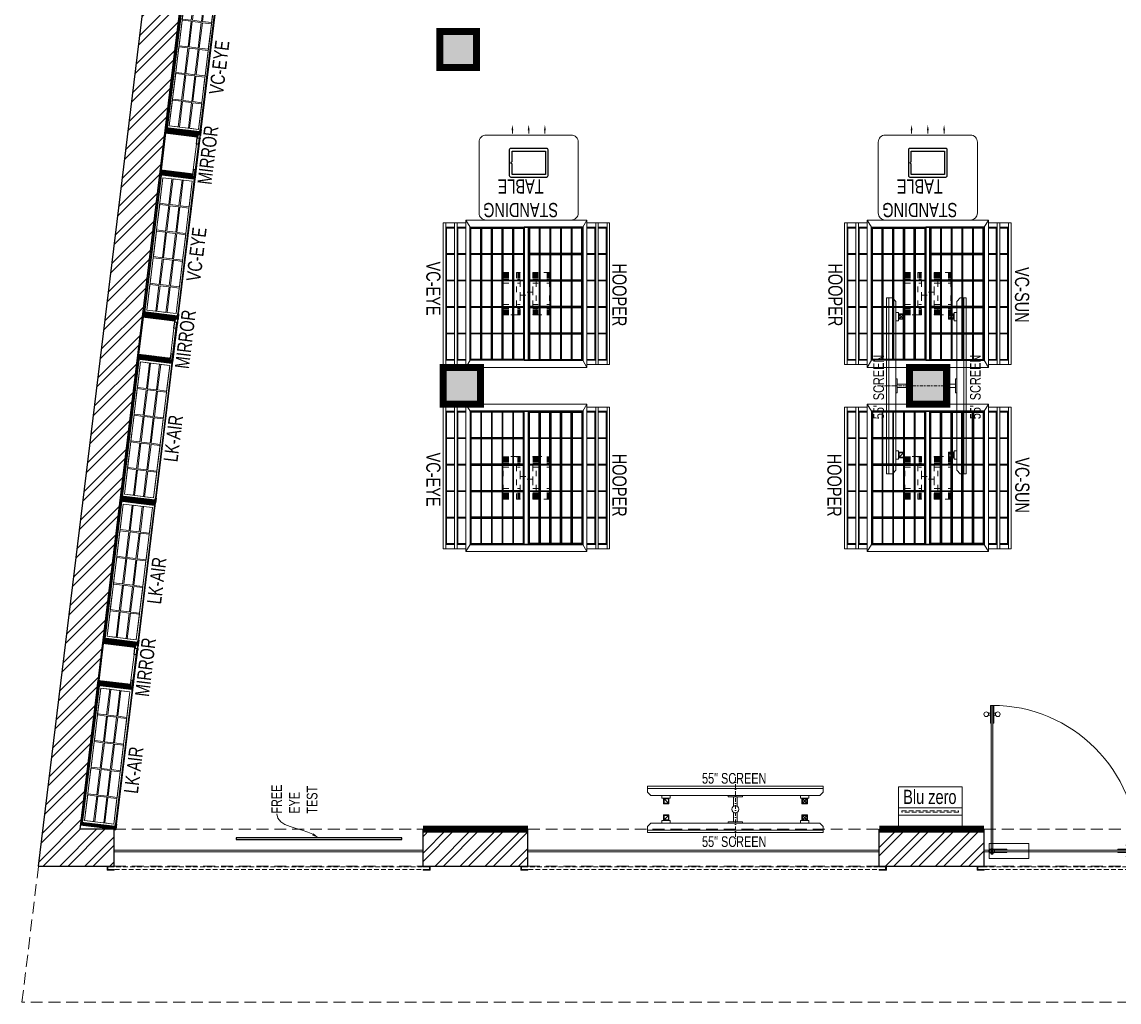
# Model space of a CAD drawing. Header units: feet. Extents: x 3393246 to 3407599, y -4897297 to -4884924.
# Drawn here: x 3393246 to 3400989, y -4897297 to -4890379 of the extents above; entities that cross this region are included whole.
import ezdxf
from ezdxf import colors
from ezdxf.entities.mleader import LeaderData, LeaderLine
from ezdxf.math import Vec2, Vec3

# ---------------------------------------------------------------- set-up
doc = ezdxf.new("R2010")
doc.units = ezdxf.units.FT
doc.header["$LTSCALE"] = 33
doc.header["$MEASUREMENT"] = 0
for name, pattern in [('ACAD_ISO03W100', [30, 12, -18]), ('D10_DASHED', [0.75, 0.5, -0.25]), ('DASHDOT2', [0.5, 0.25, -0.125, 0, -0.125]), ('HIDDEN', [9.525, 6.35, -3.175]), ('HIDDENX2', [0.75, 0.5, -0.25])]:
    doc.linetypes.add(name, pattern=pattern)
for name, color, linetype, lineweight in [('A-COL', 243, 'Continuous', 9), ('A-Glazing', 4, 'Continuous', 20), ('A-shutter', 8, 'Continuous', 18), ('beam', 90, 'Continuous', 9), ('column hatch', 5, 'Continuous', 0), ('Glazing', 141, 'Continuous', 15), ('LENS-DIM', 252, 'Continuous', 5), ('LENS-FURNITURE', 13, 'Continuous', 9), ('LENS-TEXT', 31, 'Continuous', 5), ('LENS_TEXT', 31, 'Continuous', 5), ('LK-EQPMT', 3, 'Continuous', 18), ('LK-FF&E FLOOR', 1, 'Continuous', 9), ('LK-FF&E WALL', 1, 'Continuous', 9), ('LK-IT', 3, 'Continuous', 18), ('LK-MIRROR', 133, 'Continuous', 13), ('LN-ELEVATION-1', 81, 'Continuous', 25), ('LN-ELEVATION-2', 103, 'Continuous', 20), ('LN-ELEVATION-3', 125, 'Continuous', 18), ('LN-ELEVATION-4', 145, 'Continuous', 13), ('LN-ELEVATION-5', 167, 'Continuous', 5), ('LN-HATCH', 251, 'Continuous', 0), ('PLANO-TXT', 252, 'Continuous', 5), ('rolling shutter', 1, 'Continuous', 5)]:
    doc.layers.add(name, color=color, linetype=linetype, lineweight=lineweight)
doc.layers.add('A-WALL', color=1, linetype='Continuous')
doc.styles.add('LK TXT', font='GILC____.TTF', dxfattribs={"height": 100})
doc.styles.get("Standard").update_dxf_attribs({"font": 'GILC____.TTF'})
pattern_1 = [(45, (7858558.917, 3503823.203), (-4.4901280605, 4.4901280605), [])]

# ---------------------------------------------------------------- blocks, each defined once
blk = doc.blocks.new('BLUE ZERO')
at = {"layer": 'LENS-FURNITURE', "ltscale": 0.5}
for points in [[(86206.7, 120883.4), (86206.7, 120433.4), (85906.7, 120433.4), (85906.7, 120883.4)], [(86106.7, 120883.4), (86106.7, 120433.4), (86056.7, 120433.4), (86056.7, 120883.4)]]:
    blk.add_lwpolyline(points, close=True, dxfattribs=at)
at = {"layer": 'LENS-FURNITURE', "linetype": 'D10_DASHED', "ltscale": 2}
blk.add_lwpolyline([(86085.7, 120858.4), (86085.7, 120458.4), (86077.7, 120458.4), (86077.7, 120858.4)], close=True, dxfattribs=at)
blk = doc.blocks.new('VC HD 1010')
at = {"layer": 'LN-HATCH', "ltscale": 0.5}
h = blk.add_hatch(dxfattribs=at)
h.set_pattern_fill('ANSI31', color=256, scale=2)
h.set_pattern_definition([(45, (3761554.586, 1795022.936), (-4.490128061, 4.490128061), [])])
h.paths.add_polyline_path([(-505.2, 24), (-505.2, -166), (-499.2, -166), (-499.2, -176), (-505.2, -176), (-505.2, -220), (-487.2, -220), (-487.2, 24)])
h = blk.add_hatch(dxfattribs=at)
h.set_pattern_fill('ANSI31', color=256, scale=2)
h.set_pattern_definition(pattern_1)
h.paths.add_polyline_path([(504.8, 24), (504.8, -166), (498.8, -166), (498.8, -176), (504.8, -176), (504.8, -220), (486.8, -220), (486.8, 24)])
h = blk.add_hatch(dxfattribs=at)
h.set_pattern_fill('ANSI31', color=256, scale=2)
h.set_pattern_definition([(45, (7858741.917, 3503823.203), (-4.4901280605, 4.4901280605), [])])
h.paths.add_polyline_path([(-470.2, -220), (-470.2, -226), (-505.2, -226), (-505.2, -220)])
h = blk.add_hatch(dxfattribs=at)
h.set_pattern_fill('ANSI31', color=256, scale=2)
h.set_pattern_definition(pattern_1)
h.paths.add_polyline_path([(476.8, -220), (476.8, -226), (511.8, -226), (511.8, -220)])
at = {"layer": 'LN-ELEVATION-1', "ltscale": 0.5}
for points in [[(-505.2, 24), (-505.2, -166), (-499.2, -166), (-499.2, -176), (-505.2, -176), (-505.2, -220), (-487.2, -220), (-487.2, 24)], [(486.8, 12), (-487.2, 12), (-487.2, 18), (486.8, 18)], [(504.8, 24), (504.8, -166), (498.8, -166), (498.8, -176), (504.8, -176), (504.8, -220), (486.8, -220), (486.8, 24)], [(-470.2, -220), (-470.2, -226), (-505.2, -226), (-505.2, -220)], [(469.8, -220), (469.8, -226), (504.8, -226), (504.8, -220)]]:
    blk.add_lwpolyline(points, close=True, dxfattribs=at)
at = {"layer": 'LN-ELEVATION-2', "ltscale": 0.5}
blk.add_lwpolyline([(470.2, 0), (-470.2, 0), (-470.2, -208), (470.2, -208)], close=True, dxfattribs=at)
at = {"layer": 'LN-ELEVATION-3', "ltscale": 0.5}
for p, q in [((-487.2, 24), (486.8, 24)), ((-470.2, -220), (469.8, -220)), ((469.8, -226), (-470.2, -226))]:
    blk.add_line(p, q, dxfattribs=at)
for points in [[(-470.2, 0), (-288.5, 0), (-288.5, -64), (-470.2, -64)], [(-280.5, 0), (-98.8, 0), (-98.8, -64), (-280.5, -64)], [(-90.8, 0), (90.8, 0), (90.8, -64), (-90.8, -64)], [(98.8, 0), (280.5, 0), (280.5, -64), (98.8, -64)], [(288.5, 0), (470.2, 0), (470.2, -64), (288.5, -64)], [(-470.2, -136), (-288.5, -136), (-288.5, -72), (-470.2, -72)], [(-280.5, -72), (-98.8, -72), (-98.8, -136), (-280.5, -136)], [(-90.8, -72), (90.8, -72), (90.8, -136), (-90.8, -136)], [(98.8, -72), (280.5, -72), (280.5, -136), (98.8, -136)], [(288.5, -72), (470.2, -72), (470.2, -136), (288.5, -136)], [(-470.2, -144), (-288.5, -144), (-288.5, -208), (-470.2, -208)], [(-280.5, -144), (-98.8, -144), (-98.8, -208), (-280.5, -208)], [(-90.8, -144), (90.8, -144), (90.8, -208), (-90.8, -208)], [(98.8, -144), (280.5, -144), (280.5, -208), (98.8, -208)], [(288.5, -144), (470.2, -144), (470.2, -208), (288.5, -208)]]:
    blk.add_lwpolyline(points, close=True, dxfattribs=at)
blk = doc.blocks.new('*U46')
at = {"layer": 'A-shutter', "color": 5, "ltscale": 10}
for points in [[(41038450.5, -1561539.2), (41038450.5, -1561544.2), (41038405.5, -1561544.2), (41038405.5, -1561564.2), (41038450.5, -1561564.2), (41038450.5, -1561569.2), (41038400.5, -1561569.2), (41038400.5, -1561539.2)], [(41040630.5, -1561539.2), (41040630.5, -1561544.2), (41040675.5, -1561544.2), (41040675.5, -1561564.2), (41040630.5, -1561564.2), (41040630.5, -1561569.2), (41040680.5, -1561569.2), (41040680.5, -1561539.2)]]:
    blk.add_lwpolyline(points, close=True, dxfattribs=at)
at = {"layer": 'A-shutter', "color": 5, "linetype": 'HIDDENX2', "ltscale": 2}
blk.add_lwpolyline([(41038405.5, -1561544.2), (41038405.5, -1561564.2), (41040675.5, -1561564.2), (41040675.5, -1561544.2)], close=True, dxfattribs=at)
blk = doc.blocks.new('*U47')
at = {"layer": 'A-shutter', "color": 5, "ltscale": 10}
for points in [[(41038450.5, -1561539.2), (41038450.5, -1561544.2), (41038405.5, -1561544.2), (41038405.5, -1561564.2), (41038450.5, -1561564.2), (41038450.5, -1561569.2), (41038400.5, -1561569.2), (41038400.5, -1561539.2)], [(41040930.5, -1561539.2), (41040930.5, -1561544.2), (41040975.5, -1561544.2), (41040975.5, -1561564.2), (41040930.5, -1561564.2), (41040930.5, -1561569.2), (41040980.5, -1561569.2), (41040980.5, -1561539.2)]]:
    blk.add_lwpolyline(points, close=True, dxfattribs=at)
at = {"layer": 'A-shutter', "color": 5, "linetype": 'HIDDENX2', "ltscale": 2}
blk.add_lwpolyline([(41038405.5, -1561544.2), (41038405.5, -1561564.2), (41040975.5, -1561564.2), (41040975.5, -1561544.2)], close=True, dxfattribs=at)
blk = doc.blocks.new('*U48')
at = {"layer": 'A-shutter', "color": 5, "ltscale": 10}
for points in [[(41038450.5, -1561539.2), (41038450.5, -1561544.2), (41038405.5, -1561544.2), (41038405.5, -1561564.2), (41038450.5, -1561564.2), (41038450.5, -1561569.2), (41038400.5, -1561569.2), (41038400.5, -1561539.2)], [(41040950.5, -1561539.2), (41040950.5, -1561544.2), (41040995.5, -1561544.2), (41040995.5, -1561564.2), (41040950.5, -1561564.2), (41040950.5, -1561569.2), (41041000.5, -1561569.2), (41041000.5, -1561539.2)]]:
    blk.add_lwpolyline(points, close=True, dxfattribs=at)
at = {"layer": 'A-shutter', "color": 5, "linetype": 'HIDDENX2', "ltscale": 2}
blk.add_lwpolyline([(41038405.5, -1561544.2), (41038405.5, -1561564.2), (41040995.5, -1561564.2), (41040995.5, -1561544.2)], close=True, dxfattribs=at)
blk = doc.blocks.new('A$Cea566534')
at = {"layer": 'column hatch'}
h = blk.add_hatch(color=8, dxfattribs=at)
h.dxf.hatch_style = 1
h.paths.add_polyline_path([(-3577.2, 2637.3), (-3577.3, 2377.3), (-3317.3, 2371.4), (-3317.3, 2631.4)])
h.paths.add_polyline_path([(-3290, 0), (-3290, 260), (-3553, 260), (-3549.9, 0)])
h.paths.add_polyline_path([(-259.9, 0), (0, 0), (-3, 260), (-263, 260)])
h.paths.add_polyline_path([(3259.9, 0), (3259.9, 260), (2996.9, 260), (3000, 0)])
at = {"layer": 'LN-HATCH'}
h = blk.add_hatch(dxfattribs=at)
h.set_pattern_fill('ANSI32', color=256, scale=333, angle=180)
h.set_pattern_definition([(225, (-8580452.86, 5284098.08), (88.2999593, -88.2999593), []), (225, (-8580511.72, 5284098.08), (88.2999593, -88.2999593), [])])
h.paths.add_polyline_path([(287, 7386.1), (230.2, 7639.8), (-5229.8, 6416.4), (-6409.3, -3259.8), (-5875.7, -3259.8), (-5875.7, -2999.8), (-6115.7, -2999.8), (-5436.7, 2569.7), (-4993.9, 6202.8)])
h.paths.add_polyline_path([(1529.5, 7931), (540.9, 7709.4), (597.7, 7455.7), (1521.3, 7662.7), (2777.7, 5669.2), (619.8, 5185.6), (-185.2, 6462.9), (-312.1, 6382.9), (611.6, 4917.3), (2810.9, 5410.2), (2949.5, 5190.2), (4485.1, 2753.7), (6056.7, 260), (6116.8, -239.7), (6377.4, -208.3), (6310.9, 344.2), (4705, 2892.3), (3169.5, 5328.8)])
h.paths.add_polyline_path([(6680.7, -2730.2), (6420, -2761.5), (6448.7, -2999.8), (6004.3, -2999.8), (6004.3, -3259.8), (6744.3, -3259.8)])
h.paths.add_polyline_path([(3504.3, -2999.8), (2764.3, -2999.8), (2764.3, -3259.8), (3504.3, -3259.8)])
h.paths.add_polyline_path([(264.3, -2999.8), (34.3, -2999.8), (-475.7, -2999.8), (-475.7, -3259.8), (264.3, -3259.8)], flags=17)
h.paths.add_polyline_path([(-2955.7, -2999.8), (-3695.7, -2999.8), (-3695.7, -3259.8), (-2955.7, -3259.8)], flags=17)
at = {"layer": 'A-COL'}
for points in [[(-3317.3, 2631.4), (-3577.2, 2637.3), (-3577.3, 2377.3), (-3317.3, 2371.4)], [(-3290, 260), (-3553, 260), (-3549.9, 0), (-3290, 0)], [(-3, 260), (-263, 260), (-259.9, 0), (0, 0)]]:
    blk.add_lwpolyline(points, close=True, dxfattribs=at)
at = {"layer": 'A-Glazing'}
for points in [[(-5875.7, -3147.9), (-3695.7, -3146.6), (-3695.7, -3158.6), (-5875.7, -3159.9)], [(-2955.7, -3147.9), (-475.7, -3146.6), (-475.7, -3158.6), (-2955.7, -3159.9)], [(264.3, -3147.9), (2764.3, -3146.6), (2764.3, -3158.6), (264.3, -3159.9)]]:
    blk.add_lwpolyline(points, close=True, dxfattribs=at)
at = {"layer": 'A-WALL'}
for p, q in [((-6409.3, -3259.8), (-5229.8, 6416.4)), ((-5436.7, 2569.7), (-4993.9, 6202.8)), ((-6115.7, -2999.8), (-5436.7, 2569.7)), ((-5875.7, -2999.8), (-6115.7, -2999.8)), ((-5875.7, -3259.8), (-5875.7, -2999.8)), ((-3695.7, -2999.8), (-2955.7, -2999.8)), ((-3695.7, -3259.8), (-3695.7, -2999.8)), ((-2955.7, -3259.8), (-2955.7, -2999.8)), ((-475.7, -2999.8), (34.4, -2999.8)), ((-475.7, -3259.8), (-475.7, -2999.8)), ((34.3, -2999.8), (264.3, -2999.8)), ((264.3, -3259.8), (264.3, -2999.8)), ((-6409.3, -3259.8), (-5875.7, -3259.8)), ((-3695.7, -3259.8), (-2955.7, -3259.8)), ((-475.7, -3259.8), (264.3, -3259.8))]:
    blk.add_line(p, q, dxfattribs=at)
at = {"layer": 'beam', "linetype": 'HIDDEN', "ltscale": 0.4}
for p, q in [((-5875.7, -2999.8), (-3695.7, -2999.8)), ((-2955.7, -2999.8), (-475.7, -2999.8)), ((264.3, -2999.8), (2764.3, -2999.8)), ((-6526.3, -4219.8), (-6409.3, -3259.8)), ((-5875.7, -3259.8), (-3695.7, -3259.8)), ((-2955.7, -3259.8), (-475.7, -3259.8)), ((264.3, -3259.8), (2784.3, -3259.8)), ((7826.7, -4219.8), (-6526.3, -4219.8))]:
    blk.add_line(p, q, dxfattribs=at)
at = {"layer": 'rolling shutter'}
for name, p in [('*U46', (-41044326.1, 1558279.4)), ('*U47', (-41041406.1, 1558279.4)), ('*U48', (-41038186.1, 1558279.4))]:
    blk.add_blockref(name, p, dxfattribs=at)
blk = doc.blocks.new('Entrance Door')
at = {"layer": 'Glazing', "ltscale": 111}
blk.add_hatch(color=256, dxfattribs=at).paths.add_polyline_path([(18, -34.8), (18, -1235), (30, -1235), (30, -34.8)])
at = {"layer": 'Glazing'}
for p, q in [((30, -54.2), (18, -66.2)), ((1117.8, -31.3), (1117.8, -54.3)), ((1117.8, -89.2), (1117.8, -66.3)), ((1132.8, -31.3), (1132.8, -54.3)), ((1132.8, -89.2), (1132.8, -66.3))]:
    blk.add_line(p, q, dxfattribs=at)
at = {"layer": 'Glazing', "ltscale": 44}
for p, q in [((-4.9, -1156.3), (18, -1156.3)), ((-4.9, -1171.3), (18, -1171.3)), ((52.9, -1156.3), (30, -1156.3)), ((52.9, -1171.3), (30, -1171.3))]:
    blk.add_line(p, q, dxfattribs=at)
at = {"layer": 'Glazing'}
for points in [[(320, -120.5), (0, -120.5), (0, 0), (320, 0)], [(0, -54.2), (142.5, -54.2), (142.5, -46.8), (0, -46.8)], [(0, -66.2), (142.5, -66.2), (142.5, -73.7), (0, -73.7)], [(1180.8, -54.3), (1038.3, -54.3), (1038.3, -46.8), (1180.8, -46.8)], [(1180.8, -66.3), (1038.3, -66.3), (1038.3, -73.8), (1180.8, -73.8)]]:
    blk.add_lwpolyline(points, close=True, dxfattribs=at)
at = {"layer": 'Glazing', "ltscale": 222}
blk.add_lwpolyline([(-1.5, -66.2), (1198.8, -66.2), (1198.8, -54.2), (-1.5, -54.2)], close=True, dxfattribs=at)
at = {"layer": 'Glazing', "ltscale": 111}
blk.add_lwpolyline([(18, -34.8), (18, -1235), (30, -1235), (30, -34.8)], close=True, dxfattribs=at)
at = {"layer": 'Glazing', "ltscale": 44}
for points in [[(18, -1092.5), (18, -1235), (10.5, -1235), (10.5, -1092.5)], [(30, -1092.5), (30, -1235), (37.5, -1235), (37.5, -1092.5)]]:
    blk.add_lwpolyline(points, close=True, dxfattribs=at)
at = {"layer": 'Glazing'}
for centre, radius in [((1125.3, -13.9), 19), ((24, -58.7), 19.8), ((1125.3, -106.6), 19)]:
    blk.add_circle(centre, radius, dxfattribs=at)
at = {"layer": 'Glazing', "ltscale": 44}
for centre in [(-22.4, -1163.8), (70.4, -1163.8)]:
    blk.add_circle(centre, 19, dxfattribs=at)
at = {"layer": 'Glazing', "ltscale": 222}
blk.add_arc((24, -60.2), 1174.8, 270, 359.99955, dxfattribs=at)
blk = doc.blocks.new('MIRROR')
at = {"layer": 'LN-HATCH', "ltscale": 0.5}
h = blk.add_hatch(dxfattribs=at)
h.set_pattern_fill('ANSI31', color=256, scale=2)
h.set_pattern_definition([(45, (4060433.7416, 1708720.787), (-4.4901280605, 4.4901280605), [])])
h.paths.add_polyline_path([(212.9, 101.3), (230.9, 101.3), (230.9, -127.7), (212.9, -127.7)])
h.paths.add_polyline_path([(230.9, 95.3), (494.9, 95.3), (494.9, 101.3), (230.9, 101.3)])
h.paths.add_polyline_path([(512.9, 101.3), (494.9, 101.3), (494.9, -127.7), (512.9, -127.7)])
at = {"layer": 'Defpoints'}
blk.add_lwpolyline([(512.9, 101.3), (212.9, 101.3), (212.9, -148.7), (512.9, -148.7)], close=True, dxfattribs=at)
at = {"layer": 'LN-ELEVATION-1'}
for points in [[(212.9, 101.3), (230.9, 101.3), (230.9, -127.7), (212.9, -127.7)], [(230.9, 95.3), (494.9, 95.3), (494.9, 101.3), (230.9, 101.3)], [(512.9, 101.3), (494.9, 101.3), (494.9, -127.7), (512.9, -127.7)], [(259.9, -141.7), (259.9, -127.7), (214.9, -127.7), (214.9, -148.7), (223.9, -148.7), (223.9, -147.2), (216.4, -147.2), (216.4, -141.7)], [(442.9, -141.7), (442.9, -127.7), (487.9, -127.7), (487.9, -148.7), (478.9, -148.7), (478.9, -147.2), (486.4, -147.2), (486.4, -141.7)], [(504.9, -148.7), (504.9, -147.2), (509.4, -147.2), (509.4, -129.2), (487.9, -129.2), (487.9, -127.7), (510.9, -127.7), (510.9, -148.7)]]:
    blk.add_lwpolyline(points, close=True, dxfattribs=at)
at = {"layer": 'LN-ELEVATION-2', "color": 4, "lineweight": 0}
blk.add_lwpolyline([(216.4, -141.7), (486.4, -141.7), (486.4, -147.2), (216.4, -147.2)], close=True, dxfattribs=at)
at = {"layer": 'LN-ELEVATION-2'}
blk.add_lwpolyline([(259.9, -141.7), (442.9, -141.7), (442.9, -127.7), (259.9, -127.7)], close=True, dxfattribs=at)
at = {"layer": 'LN-ELEVATION-4', "ltscale": 0.5}
blk.add_line((478.9, -148.7), (223.9, -148.7), dxfattribs=at)
blk = doc.blocks.new('ffgd')
at = {"layer": 'LN-ELEVATION-4', "linetype": 'ACAD_ISO03W100', "ltscale": 0.1}
blk.add_lwpolyline([(0, 47.3), (0, -41.5), (-20, -41.5), (-20, 47.3)], close=True, dxfattribs=at)
at = {"layer": 'LN-ELEVATION-5', "linetype": 'ACAD_ISO03W100', "ltscale": 0.1}
for p, q in [((-159.9, 165.7), (-159.9, 47.3)), ((-159.7, 165.7), (-159.7, 47.3)), ((-159.4, 165.7), (-159.4, 47.3)), ((-159, 165.7), (-159, 47.3)), ((-158.5, 165.7), (-158.5, 47.3)), ((-157.9, 165.7), (-157.9, 47.3)), ((-157.1, 165.7), (-157.1, 47.3)), ((-156.1, 165.7), (-156.1, 47.3)), ((-154.1, 165.7), (-154.1, 47.3)), ((-151.1, 165.7), (-151.1, 47.3)), ((-146.1, 165.7), (-146.1, 47.3)), ((-141.1, 165.7), (-141.1, 47.3)), ((-135.1, 165.7), (-135.1, 47.3)), ((-128.1, 165.7), (-128.1, 47.3)), ((-120.1, 165.7), (-120.1, 47.3)), ((-111.1, 165.7), (-111.1, 47.3)), ((-102.1, 165.7), (-102.1, 47.3)), ((-85, 165.7), (-85, 47.3)), ((65, 165.7), (65, 47.3)), ((82.1, 165.7), (82.1, 47.3)), ((91.1, 165.7), (91.1, 47.3)), ((100.1, 165.7), (100.1, 47.3)), ((108.1, 165.7), (108.1, 47.3)), ((115.1, 165.7), (115.1, 47.3)), ((121.1, 165.7), (121.1, 47.3)), ((126.1, 165.7), (126.1, 47.3)), ((131.1, 165.7), (131.1, 47.3)), ((134.1, 165.7), (134.1, 47.3)), ((136.1, 165.7), (136.1, 47.3)), ((137.1, 165.7), (137.1, 47.3)), ((137.9, 165.7), (137.9, 47.3)), ((138.5, 165.7), (138.5, 47.3)), ((139, 165.7), (139, 47.3)), ((139.4, 165.7), (139.4, 47.3)), ((139.7, 165.7), (139.7, 47.3)), ((139.9, 165.7), (139.9, 47.3)), ((-159.9, -41.5), (-159.9, -159.9)), ((-159.7, -41.5), (-159.7, -159.9)), ((-159.4, -41.5), (-159.4, -159.9)), ((-159, -41.5), (-159, -159.9)), ((-158.5, -41.5), (-158.5, -159.9)), ((-157.9, -41.5), (-157.9, -159.9)), ((-157.1, -41.5), (-157.1, -159.9)), ((-156.1, -41.5), (-156.1, -159.9)), ((-154.1, -41.5), (-154.1, -159.9)), ((-151.1, -41.5), (-151.1, -159.9)), ((-146.1, -41.5), (-146.1, -159.9)), ((-141.1, -41.5), (-141.1, -159.9)), ((-135.1, -41.5), (-135.1, -159.9)), ((-128.1, -41.5), (-128.1, -159.9)), ((-120.1, -41.5), (-120.1, -159.9)), ((-111.1, -41.5), (-111.1, -159.9)), ((-102.1, -41.5), (-102.1, -159.9)), ((-85, -41.5), (-85, -159.9)), ((65, -41.5), (65, -159.9)), ((82.1, -41.5), (82.1, -159.9)), ((91.1, -41.5), (91.1, -159.9)), ((100.1, -41.5), (100.1, -159.9)), ((108.1, -41.5), (108.1, -159.9)), ((115.1, -41.5), (115.1, -159.9)), ((121.1, -41.5), (121.1, -159.9)), ((126.1, -41.5), (126.1, -159.9)), ((131.1, -41.5), (131.1, -159.9)), ((134.1, -41.5), (134.1, -159.9)), ((136.1, -41.5), (136.1, -159.9)), ((137.1, -41.5), (137.1, -159.9)), ((137.9, -41.5), (137.9, -159.9)), ((138.5, -41.5), (138.5, -159.9)), ((139, -41.5), (139, -159.9)), ((139.4, -41.5), (139.4, -159.9)), ((139.7, -41.5), (139.7, -159.9)), ((139.9, -41.5), (139.9, -159.9))]:
    blk.add_line(p, q, dxfattribs=at)
for points in [[(140, 73), (140, 165.7), (-160, 165.7), (-160, 73)], [(140, -67.1), (140, -159.9), (-160, -159.9), (-160, -67.1)]]:
    blk.add_lwpolyline(points, dxfattribs=at)
for points in [[(140, 73), (140, 47.3), (-160, 47.3), (-160, 73)], [(140, -41.5), (140, -67.1), (-160, -67.1), (-160, -41.5)]]:
    blk.add_lwpolyline(points, close=True, dxfattribs=at)
blk = doc.blocks.new('EURO 1040 x 1175')
at = {"layer": 'LN-ELEVATION-1'}
for points in [[(-470, -327.4), (470, -327.4), (470, 467.6), (-470, 467.6)], [(-470, 85.1), (470, 85.1), (470, 467.6), (-470, 467.6)], [(-283.2, 85.1), (-277.2, 85.1), (-277.2, 467.6), (-283.2, 467.6)], [(-96.4, 85.1), (-90.4, 85.1), (-90.4, 467.6), (-96.4, 467.6)], [(90.4, 85.1), (96.4, 85.1), (96.4, 467.6), (90.4, 467.6)], [(277.2, 85.1), (283.2, 85.1), (283.2, 467.6), (277.2, 467.6)], [(-470, 386.6), (-283.2, 386.6), (-283.2, 392.6), (-470, 392.6)], [(-277.2, 386.6), (-96.4, 386.6), (-96.4, 392.6), (-277.2, 392.6)], [(-90.4, 386.6), (90.4, 386.6), (90.4, 392.6), (-90.4, 392.6)], [(96.4, 386.6), (277.2, 386.6), (277.2, 392.6), (96.4, 392.6)], [(283.2, 386.6), (470, 386.6), (470, 392.6), (283.2, 392.6)], [(-470, 311.2), (-283.2, 311.2), (-283.2, 317.2), (-470, 317.2)], [(-277.2, 311.2), (-96.4, 311.2), (-96.4, 317.2), (-277.2, 317.2)], [(-90.4, 311.2), (90.4, 311.2), (90.4, 317.2), (-90.4, 317.2)], [(96.4, 311.2), (277.2, 311.2), (277.2, 317.2), (96.4, 317.2)], [(283.2, 311.2), (470, 311.2), (470, 317.2), (283.2, 317.2)], [(-470, 235.8), (-283.2, 235.8), (-283.2, 241.8), (-470, 241.8)], [(-277.2, 235.8), (-96.4, 235.8), (-96.4, 241.8), (-277.2, 241.8)], [(-90.4, 235.8), (90.4, 235.8), (90.4, 241.8), (-90.4, 241.8)], [(96.4, 235.8), (277.2, 235.8), (277.2, 241.8), (96.4, 241.8)], [(283.2, 235.8), (470, 235.8), (470, 241.8), (283.2, 241.8)], [(-470, 160.4), (-283.2, 160.4), (-283.2, 166.4), (-470, 166.4)], [(-277.2, 160.4), (-96.4, 160.4), (-96.4, 166.4), (-277.2, 166.4)], [(-90.4, 160.4), (90.4, 160.4), (90.4, 166.4), (-90.4, 166.4)], [(96.4, 160.4), (277.2, 160.4), (277.2, 166.4), (96.4, 166.4)], [(283.2, 160.4), (470, 160.4), (470, 166.4), (283.2, 166.4)], [(-470, 85.1), (470, 85.1), (470, 55.1), (-470, 55.1)], [(-470, 55.1), (470, 55.1), (470, -327.4), (-470, -327.4)], [(-283.2, 55.1), (-277.2, 55.1), (-277.2, -327.4), (-283.2, -327.4)], [(-96.4, 55.1), (-90.4, 55.1), (-90.4, -327.4), (-96.4, -327.4)], [(90.4, 55.1), (96.4, 55.1), (96.4, -327.4), (90.4, -327.4)], [(277.2, 55.1), (283.2, 55.1), (283.2, -327.4), (277.2, -327.4)], [(-470, -20.3), (-283.2, -20.3), (-283.2, -26.3), (-470, -26.3)], [(-277.2, -20.3), (-96.4, -20.3), (-96.4, -26.3), (-277.2, -26.3)], [(-90.4, -20.3), (90.4, -20.3), (90.4, -26.3), (-90.4, -26.3)], [(96.4, -20.3), (277.2, -20.3), (277.2, -26.3), (96.4, -26.3)], [(283.2, -20.3), (470, -20.3), (470, -26.3), (283.2, -26.3)], [(-470, -95.7), (-283.2, -95.7), (-283.2, -101.7), (-470, -101.7)], [(-277.2, -95.7), (-96.4, -95.7), (-96.4, -101.7), (-277.2, -101.7)], [(-90.4, -95.7), (90.4, -95.7), (90.4, -101.7), (-90.4, -101.7)], [(96.4, -95.7), (277.2, -95.7), (277.2, -101.7), (96.4, -101.7)], [(283.2, -95.7), (470, -95.7), (470, -101.7), (283.2, -101.7)], [(-470, -171.1), (-283.2, -171.1), (-283.2, -177.1), (-470, -177.1)], [(-277.2, -171.1), (-96.4, -171.1), (-96.4, -177.1), (-277.2, -177.1)], [(-90.4, -171.1), (90.4, -171.1), (90.4, -177.1), (-90.4, -177.1)], [(96.4, -171.1), (277.2, -171.1), (277.2, -177.1), (96.4, -177.1)], [(283.2, -171.1), (470, -171.1), (470, -177.1), (283.2, -177.1)], [(-470, -246.4), (-283.2, -246.4), (-283.2, -252.4), (-470, -252.4)], [(-277.2, -246.4), (-96.4, -246.4), (-96.4, -252.4), (-277.2, -252.4)], [(-90.4, -246.4), (90.4, -246.4), (90.4, -252.4), (-90.4, -252.4)], [(96.4, -246.4), (277.2, -246.4), (277.2, -252.4), (96.4, -252.4)], [(283.2, -246.4), (470, -246.4), (470, -252.4), (283.2, -252.4)]]:
    blk.add_lwpolyline(points, close=True, dxfattribs=at)
for points in [[(-283.2, 461.6), (-464, 461.6), (-464, 317.2)], [(-96.4, 461.6), (-277.2, 461.6)], [(90.4, 461.6), (-90.4, 461.6)], [(277.2, 461.6), (96.4, 461.6)], [(464, 317.2), (464, 461.6), (283.2, 461.6)], [(-464, 311.2), (-464, 241.8)], [(464, 241.8), (464, 311.2)], [(-464, 235.8), (-464, 166.4)], [(464, 166.4), (464, 235.8)], [(-464, 160.4), (-464, 91.1), (-283.2, 91.1)], [(283.2, 91.1), (464, 91.1), (464, 160.4)], [(-277.2, 91.1), (-96.4, 91.1)], [(-90.4, 91.1), (90.4, 91.1)], [(96.4, 91.1), (277.2, 91.1)], [(-464, -20.3), (-464, 49.1), (-283.2, 49.1)], [(-277.2, 49.1), (-96.4, 49.1)], [(-90.4, 49.1), (90.4, 49.1)], [(96.4, 49.1), (277.2, 49.1)], [(283.2, 49.1), (464, 49.1), (464, -20.3)], [(-464, -95.7), (-464, -26.3)], [(464, -26.3), (464, -95.7)], [(-464, -171.1), (-464, -101.7)], [(464, -101.7), (464, -171.1)], [(-283.2, -321.4), (-464, -321.4), (-464, -177.1)], [(464, -177.1), (464, -321.4), (283.2, -321.4)], [(-96.4, -321.4), (-277.2, -321.4)], [(90.4, -321.4), (-90.4, -321.4)], [(277.2, -321.4), (96.4, -321.4)]]:
    blk.add_lwpolyline(points, dxfattribs=at)
at = {"layer": 'LN-ELEVATION-2'}
blk.add_lwpolyline([(-520, -357.4), (520, -357.4), (520, 497.6), (-520, 497.6)], close=True, dxfattribs=at)
for points in [[(-470, 467.6), (-520, 497.6)], [(470, 467.6), (520, 497.6)], [(-470, -327.4), (-520, -357.4)], [(470, -327.4), (520, -357.4)]]:
    blk.add_lwpolyline(points, dxfattribs=at)
at = {"layer": 'LN-ELEVATION-3'}
for points in [[(-500, 559.6), (500, 559.6), (500, 577.6), (-500, 577.6)], [(-500, 497.6), (-470, 497.6), (-470, 559.6), (-500, 559.6)], [(470, 497.6), (500, 497.6), (500, 559.6), (470, 559.6)], [(-500, -357.4), (-470, -357.4), (-470, -419.4), (-500, -419.4)], [(470, -357.4), (500, -357.4), (500, -419.4), (470, -419.4)], [(-500, -419.4), (500, -419.4), (500, -437.4), (-500, -437.4)]]:
    blk.add_lwpolyline(points, close=True, dxfattribs=at)
at = {"layer": 'LN-ELEVATION-4'}
for points in [[(-500, 639.6), (500, 639.6), (500, 657.6), (-500, 657.6)], [(-500, 577.6), (-470, 577.6), (-470, 639.6), (-500, 639.6)], [(470, 577.6), (500, 577.6), (500, 639.6), (470, 639.6)], [(-470, 497.6), (-464, 497.6), (-464, 559.6), (-470, 559.6)], [(-464, 553.6), (-283.2, 553.6), (-283.2, 559.6), (-464, 559.6)], [(-283.2, 497.6), (-277.2, 497.6), (-277.2, 559.6), (-283.2, 559.6)], [(-277.2, 553.6), (-96.4, 553.6), (-96.4, 559.6), (-277.2, 559.6)], [(-96.4, 497.6), (-90.4, 497.6), (-90.4, 559.6), (-96.4, 559.6)], [(-90.4, 553.6), (90.4, 553.6), (90.4, 559.6), (-90.4, 559.6)], [(90.4, 497.6), (96.4, 497.6), (96.4, 559.6), (90.4, 559.6)], [(96.4, 553.6), (277.2, 553.6), (277.2, 559.6), (96.4, 559.6)], [(277.2, 497.6), (283.2, 497.6), (283.2, 559.6), (277.2, 559.6)], [(283.2, 553.6), (464, 553.6), (464, 559.6), (283.2, 559.6)], [(464, 497.6), (470, 497.6), (470, 559.6), (464, 559.6)], [(-470, -357.4), (-464, -357.4), (-464, -419.4), (-470, -419.4)], [(-283.2, -357.4), (-277.2, -357.4), (-277.2, -419.4), (-283.2, -419.4)], [(-96.4, -357.4), (-90.4, -357.4), (-90.4, -419.4), (-96.4, -419.4)], [(90.4, -357.4), (96.4, -357.4), (96.4, -419.4), (90.4, -419.4)], [(277.2, -357.4), (283.2, -357.4), (283.2, -419.4), (277.2, -419.4)], [(464, -357.4), (470, -357.4), (470, -419.4), (464, -419.4)], [(-500, -437.4), (-470, -437.4), (-470, -499.4), (-500, -499.4)], [(-464, -413.4), (-283.2, -413.4), (-283.2, -419.4), (-464, -419.4)], [(-277.2, -413.4), (-96.4, -413.4), (-96.4, -419.4), (-277.2, -419.4)], [(-90.4, -413.4), (90.4, -413.4), (90.4, -419.4), (-90.4, -419.4)], [(96.4, -413.4), (277.2, -413.4), (277.2, -419.4), (96.4, -419.4)], [(283.2, -413.4), (464, -413.4), (464, -419.4), (283.2, -419.4)], [(470, -437.4), (500, -437.4), (500, -499.4), (470, -499.4)], [(-500, -499.4), (500, -499.4), (500, -517.4), (-500, -517.4)]]:
    blk.add_lwpolyline(points, close=True, dxfattribs=at)
at = {"layer": 'LN-ELEVATION-5'}
for points in [[(-470, 577.6), (-464, 577.6), (-464, 639.6), (-470, 639.6)], [(-464, 633.6), (-283.2, 633.6), (-283.2, 639.6), (-464, 639.6)], [(-283.2, 577.6), (-277.2, 577.6), (-277.2, 639.6), (-283.2, 639.6)], [(-277.2, 633.6), (-96.4, 633.6), (-96.4, 639.6), (-277.2, 639.6)], [(-96.4, 577.6), (-90.4, 577.6), (-90.4, 639.6), (-96.4, 639.6)], [(-90.4, 633.6), (90.4, 633.6), (90.4, 639.6), (-90.4, 639.6)], [(90.4, 577.6), (96.4, 577.6), (96.4, 639.6), (90.4, 639.6)], [(96.4, 633.6), (277.2, 633.6), (277.2, 639.6), (96.4, 639.6)], [(277.2, 577.6), (283.2, 577.6), (283.2, 639.6), (277.2, 639.6)], [(283.2, 633.6), (464, 633.6), (464, 639.6), (283.2, 639.6)], [(464, 577.6), (470, 577.6), (470, 639.6), (464, 639.6)], [(-470, -437.4), (-464, -437.4), (-464, -499.4), (-470, -499.4)], [(-283.2, -437.4), (-277.2, -437.4), (-277.2, -499.4), (-283.2, -499.4)], [(-96.4, -437.4), (-90.4, -437.4), (-90.4, -499.4), (-96.4, -499.4)], [(90.4, -437.4), (96.4, -437.4), (96.4, -499.4), (90.4, -499.4)], [(277.2, -437.4), (283.2, -437.4), (283.2, -499.4), (277.2, -499.4)], [(464, -437.4), (470, -437.4), (470, -499.4), (464, -499.4)], [(-464, -493.4), (-283.2, -493.4), (-283.2, -499.4), (-464, -499.4)], [(-277.2, -493.4), (-96.4, -493.4), (-96.4, -499.4), (-277.2, -499.4)], [(-90.4, -493.4), (90.4, -493.4), (90.4, -499.4), (-90.4, -499.4)], [(96.4, -493.4), (277.2, -493.4), (277.2, -499.4), (96.4, -499.4)], [(283.2, -493.4), (464, -493.4), (464, -499.4), (283.2, -499.4)]]:
    blk.add_lwpolyline(points, close=True, dxfattribs=at)
at = {"layer": 'LENS-DIM'}
blk.add_blockref('ffgd', (10, 67.1), dxfattribs=at)
blk = doc.blocks.new('Standing Table 700X600')
at = {"layer": 'LN-ELEVATION-1', "linetype": 'ByBlock', "lineweight": -2}
for p, q in [((-114.7, -32.3), (-114.7, -12)), ((0, -32.3), (0, -12)), ((114.7, -32.3), (114.7, -12))]:
    blk.add_line(p, q, dxfattribs=at)
at = {"layer": 'LN-ELEVATION-1'}
for points in [[(-127.2, 94.5), (126.8, 94.5, 0.414214), (136.8, 104.5), (136.8, 286.5, 0.414214), (126.8, 296.5), (-127.2, 296.5, 0.414214), (-137.2, 286.5), (-137.2, 104.5, 0.414214)], [(117.2, 186), (117.2, 113.5), (-117.8, 113.5), (-117.8, 277.5), (117.2, 277.5), (117.2, 205, 0.327538), (118.6, 203.1, -0.733799), (118.6, 187.9, 0.327538)]]:
    blk.add_lwpolyline(points, format="xyb", close=True, dxfattribs=at)
at = {"layer": 'LN-ELEVATION-1', "linetype": 'ByBlock', "lineweight": -2}
for points in [[(-108.1, -32.3), (-121.4, -32.3), (-114.7, -72.3)], [(6.7, -32.3), (-6.7, -32.3), (0, -72.3)], [(121.4, -32.3), (108.1, -32.3), (114.7, -72.3)]]:
    blk.add_solid(points, dxfattribs=at)
at = {"layer": 'LN-ELEVATION-2'}
blk.add_lwpolyline([(-300, 0), (300, 0, 0.414214), (350, 50), (350, 550, 0.414214), (300, 600), (-300, 600, 0.414214), (-350, 550), (-350, 50, 0.414214)], format="xyb", close=True, dxfattribs=at)
at = {"layer": 'LENS-TEXT', "color": 7, "linetype": 'Continuous', "ltscale": 3, "insert": (56.8, 445.9), "char_height": 100, "width": 783.964, "attachment_point": 5, "style": 'LK TXT'}
blk.add_mtext('STANDING TABLE', dxfattribs=at)
blk = doc.blocks.new('55INCH')
at = {"layer": 'LK-EQPMT', "ltscale": 12}
for p, q in [((2111558.8, 1135690.5), (2111583.2, 1135690.5)), ((2111583.2, 1135690.5), (2111607.7, 1135666)), ((2111607.7, 1134473.9), (2111607.7, 1135666)), ((2111607.7, 1135587.9), (2111627.2, 1135587.9)), ((2111627.2, 1135587.9), (2111627.2, 1135529.3)), ((2111627.2, 1135529.3), (2111607.7, 1135529.3)), ((2111627.2, 1134610.6), (2111607.7, 1134610.6)), ((2111627.2, 1134610.6), (2111627.2, 1134552)), ((2111607.7, 1134552), (2111627.2, 1134552)), ((2111558.8, 1134449.5), (2111583.2, 1134449.5)), ((2111583.2, 1134449.5), (2111607.7, 1134473.9))]:
    blk.add_line(p, q, dxfattribs=at)
at = {"layer": 'LK-EQPMT'}
for p, q in [((2111661.6, 1135543.3), (2111631, 1135573.9)), ((2111661.6, 1135573.9), (2111631, 1135543.3)), ((2111661.6, 1134597.1), (2111631, 1134566.5))]:
    blk.add_line(p, q, dxfattribs=at)
at = {"layer": 'LK-EQPMT', "ltscale": 12}
blk.add_lwpolyline([(2111542.6, 1135690.5), (2111558.8, 1135690.5), (2111558.8, 1134449.5), (2111542.6, 1134449.5)], close=True, dxfattribs=at)
at = {"layer": 'LK-EQPMT'}
for points in [[(2111627.2, 1135577.7), (2111627.2, 1135539.5), (2111665.4, 1135539.5), (2111665.4, 1135577.7)], [(2111631, 1135573.9), (2111631, 1135543.3), (2111661.6, 1135543.3), (2111661.6, 1135573.9)], [(2111627.2, 1134562.7), (2111627.2, 1134600.9), (2111665.4, 1134600.9), (2111665.4, 1134562.7)], [(2111631, 1134566.5), (2111631, 1134597.1), (2111661.6, 1134597.1), (2111661.6, 1134566.5)]]:
    blk.add_lwpolyline(points, close=True, dxfattribs=at)

msp = doc.modelspace()

# ---------------------------------------------------------------- linework, layer by layer
msp.add_lwpolyline([(3395925.7, -4896137.8), (3394757.7, -4896137.8), (3394757.7, -4896149.8), (3395925.7, -4896149.8)], close=True)
at = {"layer": 'LK-IT', "color": 1, "linetype": 'DASHDOT2', "ltscale": 3}
for p, q in [((3399755, -4892947.3), (3399266, -4892947.3)), ((3398280.9, -4896181.1), (3398280.9, -4895692.1))]:
    msp.add_line(p, q, dxfattribs=at)
at = {"layer": 'LK-IT'}
for points in [[(3399413.1, -4892897.3), (3399413.1, -4892997.3), (3399423.1, -4892997.3), (3399423.1, -4892897.3)], [(3399843.5, -4892897.3), (3399843.5, -4892997.3), (3399833.5, -4892997.3), (3399833.5, -4892897.3)], [(3398330.9, -4895839.1), (3398230.9, -4895839.1), (3398230.9, -4895849.1), (3398330.9, -4895849.1)], [(3398330.9, -4896034), (3398230.9, -4896034), (3398230.9, -4896024), (3398330.9, -4896024)]]:
    msp.add_lwpolyline(points, close=True, dxfattribs=at)
for points in [[(3399488.9, -4892934.8), (3399423.1, -4892934.8), (3399423.1, -4892959.8), (3399488.9, -4892959.8, -0.267949), (3399488.9, -4892934.8, 1)], [(3399767.8, -4892934.8), (3399833.5, -4892934.8), (3399833.5, -4892959.8), (3399767.8, -4892959.8, 0.267949), (3399767.8, -4892934.8, -1)], [(3398293.4, -4895914.9), (3398293.4, -4895849.1), (3398268.4, -4895849.1), (3398268.4, -4895914.9, -0.267949), (3398293.4, -4895914.9, 1)], [(3398293.4, -4895958.2), (3398293.4, -4896024), (3398268.4, -4896024), (3398268.4, -4895958.2, 0.267949), (3398293.4, -4895958.2, -1)]]:
    msp.add_lwpolyline(points, format="xyb", dxfattribs=at)
at = {"layer": 'LK-IT', "color": 1}
msp.add_circle((3398280.9, -4895936.6), 25, dxfattribs=at)
at = {"layer": 'LK-MIRROR', "linetype": 'ACAD_ISO03W100', "ltscale": 0.05, "const_width": 50}
for points in [[(3396454.6, -4890446), (3396194.7, -4890446), (3396194.7, -4890700), (3396454.6, -4890700)], [(3396218.9, -4892817.3), (3396481.9, -4892817.3), (3396481.9, -4893077.3), (3396218.9, -4893077.3)], [(3399509, -4892817.3), (3399771.9, -4892817.3), (3399771.9, -4893077.3), (3399509, -4893077.3)]]:
    msp.add_lwpolyline(points, close=True, dxfattribs=at)
for points in [[(3396816.3, -4896077.2), (3396076.3, -4896077.2)], [(3399296.3, -4896077.2), (3400036.3, -4896077.2)]]:
    msp.add_lwpolyline(points, dxfattribs=at)

# ---------------------------------------------------------------- block references
at = {"layer": 'A-Glazing', "xscale": -0.8748404702499005, "yscale": 0.8748404702499005, "zscale": 0.8748404702499005, "rotation": 179.9999889093191}
msp.add_blockref('Entrance Door', (3400071.1, -4896283.3), dxfattribs=at)
at = {"layer": 'LK-FF&E FLOOR'}
for name, p, rotation in [('Standing Table 700X600', (3396821.9, -4891177.3), 180), ('Standing Table 700X600', (3399639, -4891177.3), 180), ('EURO 1040 x 1175', (3396875.9, -4893597.3), 90), ('EURO 1040 x 1175', (3399709, -4893597.3), 90), ('BLUE ZERO', (3278997.5, -4809870.5), 270)]:
    msp.add_blockref(name, p, dxfattribs=dict(at, rotation=rotation))
at = {"layer": 'LK-FF&E FLOOR', "xscale": -1, "rotation": 90}
for p in [(3396875.9, -4892297.3), (3399709, -4892297.3)]:
    msp.add_blockref('EURO 1040 x 1175', p, dxfattribs=at)
at = {"layer": 'LK-FF&E WALL', "xscale": -1, "rotation": 83.05008563698642}
for p in [(3394342.6, -4890645), (3394184.1, -4891945.4), (3394025.6, -4893245.7), (3393903.4, -4894248.3), (3393744.9, -4895548.7)]:
    msp.add_blockref('VC HD 1010', p, dxfattribs=at)
at = {"layer": 'LK-FF&E WALL', "rotation": 83.05008563876834}
for p in [(3394296.3, -4891664.6), (3394137.8, -4892965), (3393857, -4895268)]:
    msp.add_blockref('MIRROR', p, dxfattribs=at)
at = {"layer": 'LK-IT'}
msp.add_blockref('55INCH', (1287805.4, -6028017.3), dxfattribs=at)
at = {"layer": 'LK-IT', "xscale": -1}
msp.add_blockref('55INCH', (5511451.2, -6028017.3), dxfattribs=at)
at = {"layer": 'LK-IT', "rotation": 270}
msp.add_blockref('55INCH', (2263210.9, -2784231.5), dxfattribs=at)
at = {"layer": 'LK-IT', "xscale": -1, "rotation": 270}
msp.add_blockref('55INCH', (2263210.9, -7007641.7), dxfattribs=at)
at = {"layer": 'LK-MIRROR', "linetype": 'ACAD_ISO03W100', "ltscale": 0.05}
msp.add_blockref('A$Cea566534', (3399771.9, -4893077.3), dxfattribs=at)

# ---------------------------------------------------------------- texts
at = {"layer": 'LENS-TEXT', "color": 0, "linetype": 'Continuous', "ltscale": 3, "char_height": 75, "width": 783.964, "attachment_point": 5, "rotation": 90, "style": 'LK TXT'}
for insert in [(3399292.3, -4892955.8), (3399974.9, -4892955.8)]:
    msp.add_mtext('\\pt225;55" SCREEN', dxfattribs=dict(at, insert=insert))
at = {"layer": 'LENS-TEXT', "color": 0, "linetype": 'Continuous', "ltscale": 3, "char_height": 75, "width": 783.964, "attachment_point": 5, "style": 'LK TXT'}
for insert in [(3398272.4, -4895718.3), (3398272.4, -4896165.3)]:
    msp.add_mtext('\\pt225;55" SCREEN', dxfattribs=dict(at, insert=insert))
at = {"layer": 'LENS_TEXT', "linetype": 'Continuous', "ltscale": 3, "char_height": 100, "width": 324.474, "attachment_point": 5, "rotation": 83.05009, "style": 'LK TXT'}
for insert in [(3394558.8, -4891318.5), (3394400.3, -4892618.9), (3394118.2, -4894933.3)]:
    msp.add_mtext('{\\C7;MIRROR}', dxfattribs=dict(at, insert=insert))
at = {"layer": 'PLANO-TXT', "linetype": 'Continuous', "ltscale": 3, "char_height": 100, "width": 149.547, "attachment_point": 5, "style": 'LK TXT'}
for s, insert, rotation in [('VC-EYE', (3394638.7, -4890700.2), 83.05009), ('VC-EYE', (3394477.9, -4892019.1), 83.05009), ('VC-EYE', (3396148.6, -4892260.6), 270), ('HOOPER', (3397462.1, -4892305.1), 270), ('HOOPER', (3398985.9, -4892305.1), 270), ('VC-SUN', (3400303.4, -4892305.1), 270), ('LK-AIR', (3394313.5, -4893318.7), 83.05009), ('VC-EYE', (3396148.6, -4893609.1), 270), ('HOOPER', (3397462.1, -4893648.6), 270), ('HOOPER', (3398978.9, -4893648.6), 270), ('VC-SUN', (3400304.9, -4893648.6), 270), ('LK-AIR', (3394197.2, -4894322.1), 83.05009), ('LK-AIR', (3394034.2, -4895659.6), 83.05009)]:
    msp.add_mtext(s, dxfattribs=dict(at, insert=insert, rotation=rotation))
at = {"layer": 'PLANO-TXT', "linetype": 'Continuous', "ltscale": 3, "insert": (3399653.3, -4895849.7), "char_height": 100, "width": 510.552, "attachment_point": 5, "style": 'LK TXT'}
msp.add_mtext('\\pt800;Blu zero', dxfattribs=at)

# ---------------------------------------------------------------- leaders
at = {"layer": 'LENS_TEXT', "color": 1, "linetype": 'Continuous', "ltscale": 3}
ml = msp.add_multileader_mtext('Standard', dxfattribs=at)
ml.set_content('{\\C256;FREE EYE TEST}', color=1)
ml.set_leader_properties(color=256, linetype='ByLayer', lineweight=-1)
ml.build(insert=Vec2(0, 0))
ml.multileader.update_dxf_attribs({"leader_type": 2, "dogleg_length": 0.36, "arrow_head_size": 50})
ctx = ml.context
ctx.base_point, ctx.char_height, ctx.arrow_head_size, ctx.landing_gap_size, ctx.plane_origin, ctx.plane_x_axis, ctx.plane_y_axis = Vec3(3395043.9, -4895967.6), 75, 50, 0.09, Vec3(3393681.5, -4897245.4), Vec3(0, 1), Vec3(-1, 0)
notes = []
notes.append((ctx, [(0, (1, 1, 0), (3395043.9, -4895968), (0, 1), 0.36, [(1, [(3395341.7, -4896137.8)], 0, [])])]))
ctx.mtext.insert, ctx.mtext.text_direction, ctx.mtext.rotation, ctx.mtext.width, ctx.mtext.flow_direction = Vec3(3395005.9, -4895967.5), Vec3(0, 1), 1.570796, 354.238, 5
for ctx, leaders in notes:
    for number, flags, end, landing, length, lines in leaders:
        leader = LeaderData()
        leader.index, (leader.has_last_leader_line, leader.has_dogleg_vector, leader.attachment_direction) = number, flags
        leader.last_leader_point, leader.dogleg_vector, leader.dogleg_length = Vec3(end), Vec3(landing), length
        for number, points, colour, breaks in lines:
            line = LeaderLine()
            line.index, line.vertices, line.color, line.breaks = number, Vec3.list(points), colors.encode_raw_color(colour), breaks
            leader.lines.append(line)
        ctx.leaders.append(leader)

doc.saveas('drawing.dxf')
